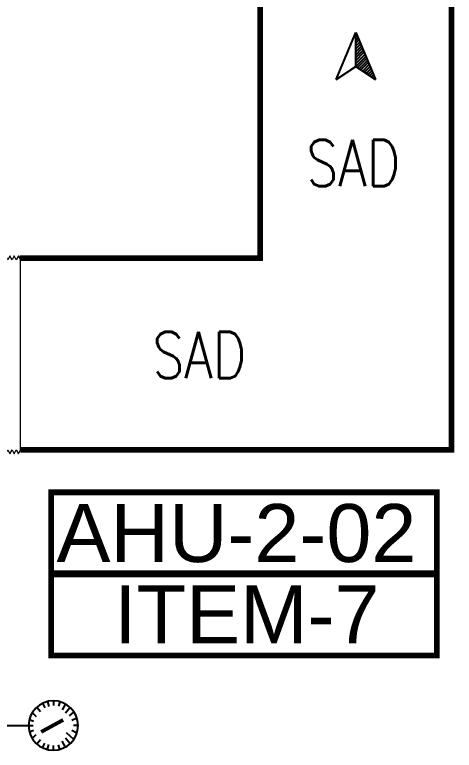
# Model space of a CAD drawing. Extents: x 1264 to 8183, y -10806 to -8316.
# Drawn here: x 4762.1 to 4913.8, y -10133.4 to -9879.6 of the extents above; entities that cross this region are included whole.
import ezdxf

# ---------------------------------------------------------------- set-up
doc = ezdxf.new("R2010")
doc.units = 0
doc.header["$LTSCALE"] = 200
doc.header["$MEASUREMENT"] = 0
doc.layers.get('0').update_dxf_attribs({"linetype": 'CONTINUOUS'})
for name, color, linetype in [('Equipments', 1, 'CONTINUOUS'), ('NUMBERING', 5, 'CONTINUOUS'), ('S.A TEXT', 7, 'CONTINUOUS'), ('Smc_SaDuct', 3, 'CONTINUOUS'), ('TEXT 23233', 181, 'CONTINUOUS'), ('VALVE-', 1, 'CONTINUOUS'), ('VCD', 241, 'CONTINUOUS')]:
    doc.layers.add(name, color=color, linetype=linetype)
doc.styles.add('SMC_TEXTING', font='simplex.shx', dxfattribs={"width": 0.8})
doc.styles.add('TXT 1_4', font='arial.ttf', dxfattribs={"height": 3.5})

# ---------------------------------------------------------------- blocks, each defined once
blk = doc.blocks.new('A$C8c66ea1c')
at = {"layer": 'VCD', "lineweight": 9}
blk.add_lwpolyline([(-80.88, -3.28), (-36.39, -3.28), (-35.4, -2.8), (-36.39, -2.31), (-35.4, -1.8), (-36.39, -1.32), (-35.4, -0.83), (-36.39, -0.32), (-35.4, 0.16), (-36.39, 0.65), (-80.88, 0.65), (-81.85, 0.16), (-80.88, -0.32), (-81.85, -0.83), (-80.88, -1.32), (-81.85, -1.8), (-80.88, -2.31), (-81.85, -2.8)], close=True, dxfattribs=at)
blk = doc.blocks.new('A$C59DE5756')
at = {"layer": 'VALVE-'}
for p, q in [((-0.308, 4.246), (-0.204, 4.032)), ((0, 4.293), (0, 4.101)), ((0, 4.293), (0, 4.101)), ((0.308, 4.246), (0.204, 4.032)), ((-0.747, 3.966), (-0.512, 3.774)), ((-0.568, 4.12), (-0.303, 3.814)), ((0.568, 4.12), (0.396, 3.921)), ((0.747, 3.966), (0.512, 3.774)), ((-0.886, 3.775), (-0.641, 3.645)), ((0.886, 3.775), (0.641, 3.645)), ((-0.98, 3.545), (-0.79, 3.487)), ((0.98, 3.545), (0.79, 3.487)), ((-1.016, 3.277), (-0.82, 3.277)), ((-0.989, 3.043), (-0.78, 3.09)), ((0.989, 3.043), (0.78, 3.09)), ((1.016, 3.277), (0.82, 3.277)), ((-0.913, 2.831), (-0.721, 2.921)), ((-0.751, 2.593), (-0.572, 2.743)), ((0.751, 2.593), (0.572, 2.743)), ((0.913, 2.831), (0.721, 2.921)), ((-0.535, 2.413), (-0.373, 2.574)), ((-0.252, 2.293), (-0.184, 2.455)), ((0, 2.261), (0, 2.445)), ((0, 2.261), (0, 2.445)), ((0.252, 2.293), (0.184, 2.455)), ((0.535, 2.413), (0.373, 2.574)), ((0, 1.176), (0, 2.261)), ((-0.504, 1.036), (0.442, 1.282)), ((0.442, 0.791), (0.442, 1.282)), ((0.442, 0.791), (-0.504, 1.036)), ((0, 0), (0, 0.897))]:
    blk.add_line(p, q, dxfattribs=at)
at = {"layer": 'VALVE-', "const_width": 0.154}
blk.add_lwpolyline([(0.231, 3.681), (-0.262, 2.777)], dxfattribs=at)
at = {"layer": 'VALVE-'}
blk.add_circle((0, 3.277), 1.016, dxfattribs=at)
blk = doc.blocks.new('AROW')
h = blk.add_hatch()
h.set_pattern_fill('ANSI31,_O', color=8, scale=33.381621)
h.set_pattern_definition([(45, (-361.5264, -565.2318), (-2.950546, 2.950546), [])])
h.paths.add_polyline_path([(34.3, 0), (-34.3, 0), (-61.1, 39.7)])
for p, q in [((-34.3, 0), (-61.1, 39.7)), ((34.3, 0), (-61.1, 39.7)), ((-61.1, -39.7), (-34.3, 0)), ((-61.1, -39.7), (34.3, 0)), ((-34.3, 0), (34.3, 0))]:
    blk.add_line(p, q)

msp = doc.modelspace()

# ---------------------------------------------------------------- linework, layer by layer
at = {"layer": 'Smc_SaDuct', "lineweight": -3, "ltscale": 5, "const_width": 2}
for points in [[(4846.8, -9872.48), (4846.8, -9963.63), (4763.79, -9963.63)], [(4912.8, -9872.48), (4912.8, -10029.71), (4764.08, -10029.71)]]:
    msp.add_lwpolyline(points, dxfattribs=at)
at = {"layer": 'TEXT 23233', "lineweight": -3, "const_width": 2}
msp.add_lwpolyline([(4774.67, -10044.39), (4774.67, -10100.66), (4907.76, -10100.66), (4907.76, -10044.39)], close=True, dxfattribs=at)
for points in [[(4907.76, -10072.23), (4774.67, -10072.23)], [(4774.67, -10072.73), (4907.76, -10072.73)]]:
    msp.add_lwpolyline(points, dxfattribs=at)

# ---------------------------------------------------------------- block references
at = {"layer": 'Equipments', "lineweight": -3, "xscale": 1.471954248373487, "yscale": 1.471954248373487, "zscale": 1.471954248373487, "rotation": 90.00000000000001}
msp.add_blockref('A$C8c66ea1c', (4759.25, -9910.66), dxfattribs=at)
at = {"layer": 'Equipments', "color": 1, "lineweight": -3, "ltscale": 20, "xscale": -8.4, "yscale": 8.4, "zscale": 8.4, "rotation": 270}
msp.add_blockref('A$C59DE5756', (4747.91, -10124.82), dxfattribs=at)
at = {"layer": 'Smc_SaDuct', "lineweight": -3, "ltscale": 5, "xscale": -0.1700787401574803, "yscale": 0.1700787401574803, "zscale": 0.1700787401574803, "rotation": 270}
msp.add_blockref('AROW', (4879.8, -9891.59), dxfattribs=at)

# ---------------------------------------------------------------- texts
at = {"layer": 'NUMBERING', "lineweight": -3, "char_height": 20, "attachment_point": 5, "style": 'TXT 1_4'}
for s, insert, width in [('AHU-2-02', (4838.63, -10058.56), 88.7367), ('ITEM-7', (4842.2, -10086.44), 88.5714)]:
    msp.add_mtext(s, dxfattribs=dict(at, insert=insert, width=width))
at = {"layer": 'S.A TEXT', "lineweight": -3, "char_height": 16, "attachment_point": 4, "style": 'SMC_TEXTING'}
for insert in [(4879.8, -9930.8), (4826.69, -9997.01)]:
    msp.add_mtext('\\pi-17.06667;SAD', dxfattribs=dict(at, insert=insert))

doc.saveas('drawing.dxf')
